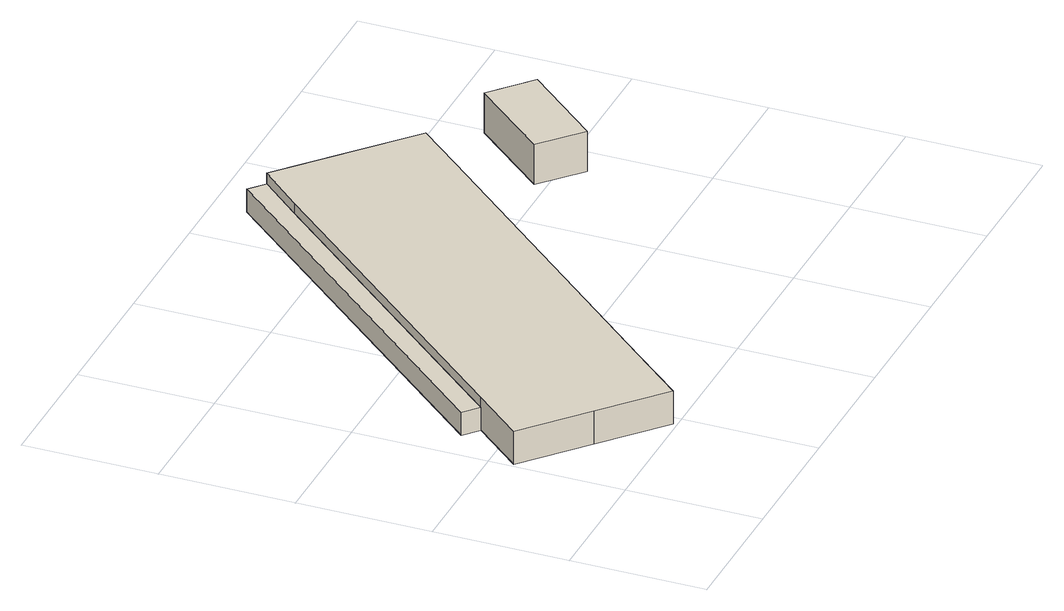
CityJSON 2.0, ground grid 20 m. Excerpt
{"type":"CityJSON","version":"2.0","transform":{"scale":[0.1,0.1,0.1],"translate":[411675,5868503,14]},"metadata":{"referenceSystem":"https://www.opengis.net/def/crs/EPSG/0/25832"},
"CityObjects":{
"building1":{"type":"Building","attributes":{"Gemeindeschluessel":"03454033","AbsoluteHoehe":"14.427","MittlereTraufHoehe":"18.07","Firsthoehe":"18.336","function":"51009_1610","roofType":"2100","measuredHeight":3.91},"address":[{"country":"Germany","locality":"Lorup"}],"geometry":[{"type":"MultiSurface","lod":"1","boundaries":[[[0,1,2,3,4]],[[5,6,7,8,9]],[[5,9,4,3]],[[6,5,3,2]],[[7,6,2,1]],[[8,7,1,0]],[[9,8,0,4]]]}]},
"building2":{"type":"Building","attributes":{"Gemeindeschluessel":"03454033","AbsoluteHoehe":"14.452","MittlereTraufHoehe":"18.896","Firsthoehe":"20.916","function":"31001_2720","roofType":"3100","measuredHeight":6.46},"address":[{"country":"Germany","locality":"Lorup"}],"geometry":[{"type":"MultiSurface","lod":"1","boundaries":[[[10,11,12,13,14,15,16,17,18,19]],[[20,21,22,23,24,25,26,27,28,29]],[[20,29,19,18]],[[21,20,18,17]],[[22,21,17,16]],[[23,22,16,15]],[[24,23,15,14]],[[25,24,14,13]],[[26,25,13,12]],[[27,26,12,11]],[[28,27,11,10]],[[29,28,10,19]]]}]},
"building3":{"type":"Building","attributes":{"Gemeindeschluessel":"03454033","AbsoluteHoehe":"14.283","MittlereTraufHoehe":"20.125","Firsthoehe":"21.153","function":"31001_2000","roofType":"3100","measuredHeight":6.87},"address":[{"country":"Germany","locality":"Lorup"}],"geometry":[{"type":"MultiSurface","lod":"1","boundaries":[[[30,31,32,33]],[[34,35,36,37]],[[34,37,33,32]],[[35,34,32,31]],[[36,35,31,30]],[[37,36,30,33]]]}]}
},
"vertices":[
[444,664,40],[503,729,40],[480,749,40],[48,259,40],[70,240,40],[48,259,4],[480,749,4],[503,729,4],[444,664,4],[70,240,4],
[624,504,57],[682,570,57],[592,650,57],[503,729,57],[444,664,57],[70,240,57],[3,164,57],[93,84,57],[182,5,57],[249,81,57],[182,5,5],[93,84,5],[3,164,5],[70,240,5],[444,664,5],[503,729,5],[592,650,5],[682,570,5],[624,504,5],[249,81,5],
[795,531,66],[695,417,66],[754,364,66],[855,478,66],[754,364,3],[695,417,3],[795,531,3],[855,478,3]
]}
